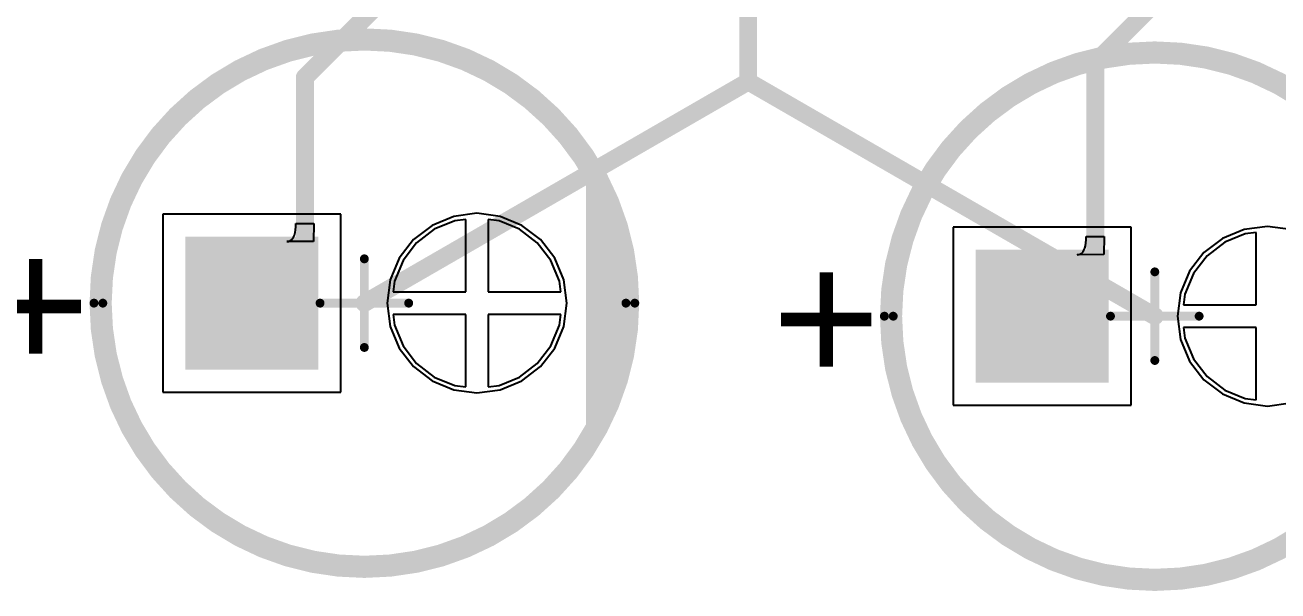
# Model space of a CAD drawing. Header units: inches. Extents: x -0.01 to 3.94, y -0.06 to 4.68.
# Drawn here: x 2.789 to 3.345, y 1.978 to 2.23 of the extents above; entities that cross this region are included whole.
import ezdxf

# ---------------------------------------------------------------- set-up
doc = ezdxf.new("R2010")
doc.units = ezdxf.units.IN
doc.header["$MEASUREMENT"] = 0
for name, color, linetype in [('Bottom Layer', 5, 'Continuous'), ('Bottom Solder', 6, 'Continuous'), ('Int1 -GND)', 16, 'Continuous'), ('Int2 -PWR)', 76, 'Continuous'), ('Multi-Layer', 9, 'Continuous'), ('Pad Holes', 156, 'Continuous'), ('PCBD Notes', 76, 'Continuous'), ('Top 3D Body', 56, 'Continuous'), ('Top Courtyard', 56, 'Continuous'), ('Top Layer', 1, 'Continuous'), ('Top Overlay', 2, 'Continuous'), ('Top Solder', 216, 'Continuous')]:
    doc.layers.add(name, color=color, linetype=linetype)
doc.styles.add('Arial', font='', dxfattribs={"height": 0.2})
doc.styles.get('Arial').set_extended_font_data('Arial')

# ---------------------------------------------------------------- blocks, each defined once
blk = doc.blocks.new('ED49B4F6_595F_4D62_96BB_D7184CAA9B94_571')
at = {"layer": 'Bottom Layer'}
blk.add_hatch(color=5, dxfattribs=at).paths.add_polyline_path([(-0.02244, -0.02756), (-0.07756, -0.02756), (-0.07756, 0.02756), (-0.02244, 0.02756)])
h = blk.add_hatch(color=5, dxfattribs=at)
edge = h.paths.add_edge_path()
edge.add_arc((0.05, 0), 0.02756, 0, 360)
at = {"layer": 'Bottom Solder'}
blk.add_hatch(color=6, dxfattribs=at).paths.add_polyline_path([(-0.02047, -0.02953), (-0.07953, -0.02953), (-0.07953, 0.02953), (-0.02047, 0.02953)])
h = blk.add_hatch(color=6, dxfattribs=at)
edge = h.paths.add_edge_path()
edge.add_arc((0.05, 0), 0.02953, 0, 360)
at = {"layer": 'Int1 -GND)'}
blk.add_hatch(color=7, dxfattribs=at).paths.add_polyline_path([(-0.02244, -0.02756), (-0.07756, -0.02756), (-0.07756, 0.02756), (-0.02244, 0.02756)])
h = blk.add_hatch(color=7, dxfattribs=at)
edge = h.paths.add_edge_path()
edge.add_arc((0.05, 0), 0.02756, 0, 360)
at = {"layer": 'Int2 -PWR)'}
blk.add_hatch(color=7, dxfattribs=at).paths.add_polyline_path([(-0.02244, -0.02756), (-0.07756, -0.02756), (-0.07756, 0.02756), (-0.02244, 0.02756)])
h = blk.add_hatch(color=7, dxfattribs=at)
edge = h.paths.add_edge_path()
edge.add_arc((0.05, 0), 0.02756, 0, 360)
at = {"layer": 'Multi-Layer'}
blk.add_hatch(color=9, dxfattribs=at).paths.add_polyline_path([(-0.02244, -0.02756), (-0.07756, -0.02756), (-0.07756, 0.02756), (-0.02244, 0.02756)])
h = blk.add_hatch(color=9, dxfattribs=at)
edge = h.paths.add_edge_path()
edge.add_arc((0.05, 0), 0.02756, 0, 360)
at = {"layer": 'Pad Holes'}
h = blk.add_hatch(color=7, dxfattribs=at)
edge = h.paths.add_edge_path()
edge.add_arc((-0.05, 0), 0.0175, 0, 360)
h = blk.add_hatch(color=7, dxfattribs=at)
edge = h.paths.add_edge_path()
edge.add_arc((0.05, 0), 0.0175, 0, 360)
at = {"layer": 'Top Layer'}
blk.add_hatch(color=1, dxfattribs=at).paths.add_polyline_path([(-0.02244, -0.02756), (-0.07756, -0.02756), (-0.07756, 0.02756), (-0.02244, 0.02756)])
h = blk.add_hatch(color=1, dxfattribs=at)
edge = h.paths.add_edge_path()
edge.add_arc((0.05, 0), 0.02756, 0, 360)
at = {"layer": 'Top Solder'}
blk.add_hatch(color=216, dxfattribs=at).paths.add_polyline_path([(-0.02047, -0.02953), (-0.07953, -0.02953), (-0.07953, 0.02953), (-0.02047, 0.02953)])
h = blk.add_hatch(color=216, dxfattribs=at)
edge = h.paths.add_edge_path()
edge.add_arc((0.05, 0), 0.02953, 0, 360)
at = {"layer": 'Top 3D Body'}
for points in [[(0.11614, 0, 0.00394, 0.00394, 1), (-0.11614, 0, 0.00394, 0.00394, 1)], [(-0.11713, 0, 0.00197, 0.00197, 1), (-0.11516, 0, 0.00197, 0.00197, 1)], [(0.11516, 0, 0.00197, 0.00197, 1), (0.11713, 0, 0.00197, 0.00197, 1)]]:
    blk.add_lwpolyline(points, format="xyseb", close=True, dxfattribs=at)
at = {"layer": 'Top Courtyard'}
for points in [[(0.12008, 0, 0.00394, 0.00394, 1), (-0.12008, 0, 0.00394, 0.00394, 1)], [(-0.00098, 0.01968, 0.00197, 0.00197, 1), (0.00098, 0.01968, 0.00197, 0.00197, 1)], [(-0.12106, 0, 0.00197, 0.00197, 1), (-0.11909, 0, 0.00197, 0.00197, 1)], [(-0.02067, 0, 0.00197, 0.00197, 1), (-0.0187, 0, 0.00197, 0.00197, 1)], [(0.0187, 0, 0.00197, 0.00197, 1), (0.02067, 0, 0.00197, 0.00197, 1)], [(0.11909, 0, 0.00197, 0.00197, 1), (0.12106, 0, 0.00197, 0.00197, 1)], [(-0.00098, -0.01969, 0.00197, 0.00197, 1), (0.00098, -0.01969, 0.00197, 0.00197, 1)]]:
    blk.add_lwpolyline(points, format="xyseb", close=True, dxfattribs=at)
for points in [[(0, -0.01969, 0.00394, 0.00394, 0), (0, 0.01968, 0.00394, 0.00394, 0)], [(-0.01969, 0, 0.00394, 0.00394, 0), (0.01968, 0, 0.00394, 0.00394, 0)]]:
    blk.add_lwpolyline(points, format="xyseb", dxfattribs=at)
at = {"layer": 'Top Overlay'}
for points in [[(0.11614, 0, 0.00787, 0.00787, 1), (-0.11614, 0, 0.00787, 0.00787, 1)], [(0.10039, 0.05512, 0.00394, 0.00394, 1), (0.10433, 0.05512, 0.00394, 0.00394, 1)], [(0.10433, 0.03937, 0.00394, 0.00394, 1), (0.10827, 0.03937, 0.00394, 0.00394, 1)], [(0.10827, 0.02362, 0.00394, 0.00394, 1), (0.1122, 0.02362, 0.00394, 0.00394, 1)], [(-0.11811, 0, 0.00394, 0.00394, 1), (-0.11417, 0, 0.00394, 0.00394, 1)], [(0.11417, 0, 0.00394, 0.00394, 1), (0.11811, 0, 0.00394, 0.00394, 1)], [(0.10827, -0.02756, 0.00394, 0.00394, 1), (0.1122, -0.02756, 0.00394, 0.00394, 1)], [(0.10039, -0.03937, 0.00394, 0.00394, 1), (0.10433, -0.03937, 0.00394, 0.00394, 1)], [(0.10039, -0.03937, 0.00394, 0.00394, 1), (0.10433, -0.03937, 0.00394, 0.00394, 1)], [(0.10433, -0.03937, 0.00394, 0.00394, 1), (0.10827, -0.03937, 0.00394, 0.00394, 1)], [(0.10039, -0.05512, 0.00394, 0.00394, 1), (0.10433, -0.05512, 0.00394, 0.00394, 1)]]:
    blk.add_lwpolyline(points, format="xyseb", close=True, dxfattribs=at)
for points in [[(0.10236, -0.03937, 0.00787, 0.00787, 0), (0.10236, 0.05512, 0.00787, 0.00787, 0)], [(0.1063, -0.03937, 0.00787, 0.00787, 0), (0.1063, 0.03937, 0.00787, 0.00787, 0)], [(0.11024, -0.02756, 0.00787, 0.00787, 0), (0.11024, 0.02362, 0.00787, 0.00787, 0)], [(0.10236, -0.05512, 0.00787, 0.00787, 0), (0.10236, -0.03937, 0.00787, 0.00787, 0)]]:
    blk.add_lwpolyline(points, format="xyseb", dxfattribs=at)
at = {"layer": 'Top Overlay', "style": 'Arial'}
blk.add_text('+', height=0.05906, dxfattribs=at).set_placement((-0.17, -0.03))
blk = doc.blocks.new('ED49B4F6_595F_4D62_96BB_D7184CAA9B94_573')
at = {"layer": 'Bottom Layer'}
blk.add_hatch(color=5, dxfattribs=at).paths.add_polyline_path([(-0.02244, -0.02756), (-0.07756, -0.02756), (-0.07756, 0.02756), (-0.02244, 0.02756)])
h = blk.add_hatch(color=5, dxfattribs=at)
edge = h.paths.add_edge_path()
edge.add_arc((0.05, 0), 0.02756, 0, 360)
at = {"layer": 'Bottom Solder'}
blk.add_hatch(color=6, dxfattribs=at).paths.add_polyline_path([(-0.02047, -0.02953), (-0.07953, -0.02953), (-0.07953, 0.02953), (-0.02047, 0.02953)])
h = blk.add_hatch(color=6, dxfattribs=at)
edge = h.paths.add_edge_path()
edge.add_arc((0.05, 0), 0.02953, 0, 360)
at = {"layer": 'Int1 -GND)'}
blk.add_hatch(color=7, dxfattribs=at).paths.add_polyline_path([(-0.02244, -0.02756), (-0.07756, -0.02756), (-0.07756, 0.02756), (-0.02244, 0.02756)])
h = blk.add_hatch(color=7, dxfattribs=at)
edge = h.paths.add_edge_path()
edge.add_arc((0.05, 0), 0.02756, 0, 360)
at = {"layer": 'Int2 -PWR)'}
blk.add_hatch(color=7, dxfattribs=at).paths.add_polyline_path([(-0.02244, -0.02756), (-0.07756, -0.02756), (-0.07756, 0.02756), (-0.02244, 0.02756)])
h = blk.add_hatch(color=7, dxfattribs=at)
edge = h.paths.add_edge_path()
edge.add_arc((0.05, 0), 0.02756, 0, 360)
at = {"layer": 'Multi-Layer'}
blk.add_hatch(color=9, dxfattribs=at).paths.add_polyline_path([(-0.02244, -0.02756), (-0.07756, -0.02756), (-0.07756, 0.02756), (-0.02244, 0.02756)])
h = blk.add_hatch(color=9, dxfattribs=at)
edge = h.paths.add_edge_path()
edge.add_arc((0.05, 0), 0.02756, 0, 360)
at = {"layer": 'Pad Holes'}
h = blk.add_hatch(color=7, dxfattribs=at)
edge = h.paths.add_edge_path()
edge.add_arc((-0.05, 0), 0.0175, 0, 360)
h = blk.add_hatch(color=7, dxfattribs=at)
edge = h.paths.add_edge_path()
edge.add_arc((0.05, 0), 0.0175, 0, 360)
at = {"layer": 'Top Layer'}
blk.add_hatch(color=1, dxfattribs=at).paths.add_polyline_path([(-0.02244, -0.02756), (-0.07756, -0.02756), (-0.07756, 0.02756), (-0.02244, 0.02756)])
h = blk.add_hatch(color=1, dxfattribs=at)
edge = h.paths.add_edge_path()
edge.add_arc((0.05, 0), 0.02756, 0, 360)
at = {"layer": 'Top Solder'}
blk.add_hatch(color=216, dxfattribs=at).paths.add_polyline_path([(-0.02047, -0.02953), (-0.07953, -0.02953), (-0.07953, 0.02953), (-0.02047, 0.02953)])
h = blk.add_hatch(color=216, dxfattribs=at)
edge = h.paths.add_edge_path()
edge.add_arc((0.05, 0), 0.02953, 0, 360)
at = {"layer": 'Top 3D Body'}
for points in [[(0.11614, 0, 0.00394, 0.00394, 1), (-0.11614, 0, 0.00394, 0.00394, 1)], [(-0.11713, 0, 0.00197, 0.00197, 1), (-0.11516, 0, 0.00197, 0.00197, 1)], [(0.11516, 0, 0.00197, 0.00197, 1), (0.11713, 0, 0.00197, 0.00197, 1)]]:
    blk.add_lwpolyline(points, format="xyseb", close=True, dxfattribs=at)
at = {"layer": 'Top Courtyard'}
for points in [[(0.12008, 0, 0.00394, 0.00394, 1), (-0.12008, 0, 0.00394, 0.00394, 1)], [(-0.00099, 0.01968, 0.00197, 0.00197, 1), (0.00098, 0.01968, 0.00197, 0.00197, 1)], [(-0.12106, 0, 0.00197, 0.00197, 1), (-0.11909, 0, 0.00197, 0.00197, 1)], [(-0.02067, 0, 0.00197, 0.00197, 1), (-0.0187, 0, 0.00197, 0.00197, 1)], [(0.0187, 0, 0.00197, 0.00197, 1), (0.02067, 0, 0.00197, 0.00197, 1)], [(0.11909, 0, 0.00197, 0.00197, 1), (0.12106, 0, 0.00197, 0.00197, 1)], [(-0.00099, -0.01969, 0.00197, 0.00197, 1), (0.00098, -0.01969, 0.00197, 0.00197, 1)]]:
    blk.add_lwpolyline(points, format="xyseb", close=True, dxfattribs=at)
for points in [[(0, -0.01969, 0.00394, 0.00394, 0), (0, 0.01968, 0.00394, 0.00394, 0)], [(-0.01968, 0, 0.00394, 0.00394, 0), (0.01969, 0, 0.00394, 0.00394, 0)]]:
    blk.add_lwpolyline(points, format="xyseb", dxfattribs=at)
at = {"layer": 'Top Overlay'}
for points in [[(0.11614, 0, 0.00787, 0.00787, 1), (-0.11614, 0, 0.00787, 0.00787, 1)], [(0.10039, 0.05512, 0.00394, 0.00394, 1), (0.10433, 0.05512, 0.00394, 0.00394, 1)], [(0.10433, 0.03937, 0.00394, 0.00394, 1), (0.10827, 0.03937, 0.00394, 0.00394, 1)], [(0.10827, 0.02362, 0.00394, 0.00394, 1), (0.11221, 0.02362, 0.00394, 0.00394, 1)], [(-0.11811, 0, 0.00394, 0.00394, 1), (-0.11417, 0, 0.00394, 0.00394, 1)], [(0.11417, 0, 0.00394, 0.00394, 1), (0.11811, 0, 0.00394, 0.00394, 1)], [(0.10827, -0.02756, 0.00394, 0.00394, 1), (0.11221, -0.02756, 0.00394, 0.00394, 1)], [(0.10039, -0.03937, 0.00394, 0.00394, 1), (0.10433, -0.03937, 0.00394, 0.00394, 1)], [(0.10039, -0.03937, 0.00394, 0.00394, 1), (0.10433, -0.03937, 0.00394, 0.00394, 1)], [(0.10433, -0.03937, 0.00394, 0.00394, 1), (0.10827, -0.03937, 0.00394, 0.00394, 1)], [(0.10039, -0.05512, 0.00394, 0.00394, 1), (0.10433, -0.05512, 0.00394, 0.00394, 1)]]:
    blk.add_lwpolyline(points, format="xyseb", close=True, dxfattribs=at)
for points in [[(0.10236, -0.03937, 0.00787, 0.00787, 0), (0.10236, 0.05512, 0.00787, 0.00787, 0)], [(0.1063, -0.03937, 0.00787, 0.00787, 0), (0.1063, 0.03937, 0.00787, 0.00787, 0)], [(0.11024, -0.02756, 0.00787, 0.00787, 0), (0.11024, 0.02362, 0.00787, 0.00787, 0)], [(0.10236, -0.05512, 0.00787, 0.00787, 0), (0.10236, -0.03937, 0.00787, 0.00787, 0)]]:
    blk.add_lwpolyline(points, format="xyseb", dxfattribs=at)
at = {"layer": 'Top Overlay', "style": 'Arial'}
blk.add_text('+', height=0.05906, dxfattribs=at).set_placement((-0.17, -0.03))

msp = doc.modelspace()

# ---------------------------------------------------------------- linework, layer by layer
at = {"layer": 'Int1 -GND)'}
for p, q in [((2.92932, 2.14586), (2.8502, 2.14586)), ((2.8502, 2.14586), (2.8502, 2.06674)), ((2.92932, 2.06674), (2.92932, 2.14586)), ((2.97995, 2.14289), (2.97082, 2.13911)), ((2.98476, 2.14352), (2.97995, 2.14289)), ((2.98476, 2.1113), (2.98476, 2.14352)), ((2.99956, 2.14289), (2.99476, 2.14352)), ((2.99476, 2.14352), (2.99476, 2.1113)), ((3.0087, 2.13911), (2.99956, 2.14289)), ((2.97082, 2.13911), (2.96297, 2.13309)), ((3.01655, 2.13309), (3.0087, 2.13911)), ((3.2803, 2.14007), (3.20119, 2.14007)), ((3.20119, 2.14007), (3.20119, 2.06095)), ((3.2803, 2.06095), (3.2803, 2.14007)), ((3.33094, 2.1371), (3.3218, 2.13332)), ((3.33575, 2.13773), (3.33094, 2.1371)), ((3.33575, 2.10551), (3.33575, 2.13773)), ((2.96297, 2.13309), (2.95695, 2.12524)), ((3.02257, 2.12524), (3.01655, 2.13309)), ((3.3218, 2.13332), (3.31396, 2.1273)), ((3.31396, 2.1273), (3.30794, 2.11945)), ((2.95695, 2.12524), (2.95317, 2.11611)), ((3.02635, 2.11611), (3.02257, 2.12524)), ((2.95317, 2.11611), (2.95253, 2.1113)), ((3.02698, 2.1113), (3.02635, 2.11611)), ((3.30794, 2.11945), (3.30415, 2.11031)), ((2.95253, 2.1113), (2.98476, 2.1113)), ((2.99476, 2.1113), (3.02698, 2.1113)), ((3.30415, 2.11031), (3.30352, 2.10551)), ((3.30352, 2.10551), (3.33575, 2.10551)), ((2.98476, 2.1013), (2.95253, 2.1013)), ((2.95253, 2.1013), (2.95317, 2.0965)), ((2.98476, 2.06908), (2.98476, 2.1013)), ((3.02698, 2.1013), (2.99476, 2.1013)), ((2.99476, 2.1013), (2.99476, 2.06908)), ((3.02635, 2.0965), (3.02698, 2.1013)), ((2.95317, 2.0965), (2.95695, 2.08736)), ((3.02257, 2.08736), (3.02635, 2.0965)), ((3.33575, 2.09551), (3.30352, 2.09551)), ((3.30352, 2.09551), (3.30415, 2.0907)), ((3.33575, 2.06328), (3.33575, 2.09551)), ((2.95695, 2.08736), (2.96297, 2.07951)), ((3.01655, 2.07951), (3.02257, 2.08736)), ((3.30415, 2.0907), (3.30794, 2.08157)), ((3.30794, 2.08157), (3.31396, 2.07372)), ((2.96297, 2.07951), (2.97082, 2.07349)), ((3.0087, 2.07349), (3.01655, 2.07951)), ((2.97082, 2.07349), (2.97995, 2.06971)), ((2.97995, 2.06971), (2.98476, 2.06908)), ((2.99476, 2.06908), (2.99956, 2.06971)), ((2.99956, 2.06971), (3.0087, 2.07349)), ((3.31396, 2.07372), (3.3218, 2.0677)), ((2.8502, 2.06674), (2.92932, 2.06674)), ((3.3218, 2.0677), (3.33094, 2.06392)), ((3.20119, 2.06095), (3.2803, 2.06095)), ((3.33094, 2.06392), (3.33575, 2.06328))]:
    msp.add_line(p, q, dxfattribs=at)
at = {"layer": 'Int2 -PWR)'}
for p, q in [((2.92932, 2.14586), (2.8502, 2.14586)), ((2.8502, 2.14586), (2.8502, 2.06674)), ((2.92932, 2.06674), (2.92932, 2.14586)), ((2.97943, 2.14484), (2.96981, 2.14085)), ((2.98976, 2.1462), (2.97943, 2.14484)), ((3.00008, 2.14484), (2.98976, 2.1462)), ((3.00971, 2.14085), (3.00008, 2.14484)), ((2.96981, 2.14085), (2.96154, 2.13451)), ((3.01797, 2.13451), (3.00971, 2.14085)), ((3.2803, 2.14007), (3.20119, 2.14007)), ((3.20119, 2.14007), (3.20119, 2.06095)), ((3.2803, 2.06095), (3.2803, 2.14007)), ((3.33042, 2.13905), (3.3208, 2.13506)), ((3.34075, 2.14041), (3.33042, 2.13905)), ((3.35107, 2.13905), (3.34075, 2.14041)), ((2.96154, 2.13451), (2.9552, 2.12625)), ((3.02431, 2.12625), (3.01797, 2.13451)), ((3.3208, 2.13506), (3.31253, 2.12872)), ((2.9552, 2.12625), (2.95122, 2.11663)), ((3.0283, 2.11663), (3.02431, 2.12625)), ((3.31253, 2.12872), (3.30619, 2.12046)), ((3.30619, 2.12046), (3.30221, 2.11084)), ((2.95122, 2.11663), (2.94986, 2.1063)), ((3.02966, 2.1063), (3.0283, 2.11663)), ((3.30221, 2.11084), (3.30085, 2.10051)), ((2.94986, 2.1063), (2.95122, 2.09597)), ((3.0283, 2.09597), (3.02966, 2.1063)), ((3.30085, 2.10051), (3.30221, 2.09018)), ((2.95122, 2.09597), (2.9552, 2.08635)), ((3.02431, 2.08635), (3.0283, 2.09597)), ((2.9552, 2.08635), (2.96154, 2.07809)), ((3.01797, 2.07809), (3.02431, 2.08635)), ((3.30221, 2.09018), (3.30619, 2.08056)), ((2.96154, 2.07809), (2.96981, 2.07175)), ((3.00971, 2.07175), (3.01797, 2.07809)), ((3.30619, 2.08056), (3.31253, 2.07229)), ((2.96981, 2.07175), (2.97943, 2.06776)), ((3.00008, 2.06776), (3.00971, 2.07175)), ((3.31253, 2.07229), (3.3208, 2.06595)), ((2.8502, 2.06674), (2.92932, 2.06674)), ((2.97943, 2.06776), (2.98976, 2.0664)), ((2.98976, 2.0664), (3.00008, 2.06776)), ((3.3208, 2.06595), (3.33042, 2.06197)), ((3.20119, 2.06095), (3.2803, 2.06095)), ((3.33042, 2.06197), (3.34075, 2.06061)), ((3.34075, 2.06061), (3.35107, 2.06197))]:
    msp.add_line(p, q, dxfattribs=at)
at = {"layer": 'PCBD Notes'}
for points in [[(3.11024, 2.20472, 0.00787, 0.00787, 0), (3.11024, 2.40157, 0.00787, 0.00787, 0)], [(2.93976, 2.1063, 0.00787, 0.00787, 0), (3.11024, 2.20472, 0.00787, 0.00787, 0)], [(3.11024, 2.20472, 0.00787, 0.00787, 0), (3.29075, 2.10051, 0.00787, 0.00787, 0)]]:
    msp.add_lwpolyline(points, format="xyseb", dxfattribs=at)
for points in [[(3.10827, 2.20472, 0.00394, 0.00394, 1), (3.1122, 2.20472, 0.00394, 0.00394, 1)], [(3.10827, 2.20472, 0.00394, 0.00394, 1), (3.1122, 2.20472, 0.00394, 0.00394, 1)], [(3.10827, 2.20472, 0.00394, 0.00394, 1), (3.1122, 2.20472, 0.00394, 0.00394, 1)], [(2.93779, 2.1063, 0.00394, 0.00394, 1), (2.94173, 2.1063, 0.00394, 0.00394, 1)], [(3.28878, 2.10051, 0.00394, 0.00394, 1), (3.29271, 2.10051, 0.00394, 0.00394, 1)]]:
    msp.add_lwpolyline(points, format="xyseb", close=True, dxfattribs=at)
at = {"layer": 'Top Layer'}
for p, q in [((2.90832, 2.13567), (2.90868, 2.13656)), ((2.90868, 2.13656), (2.90896, 2.13761)), ((2.90896, 2.13761), (2.90916, 2.13883)), ((2.90916, 2.13883), (2.90928, 2.1402)), ((2.90928, 2.1402), (2.90932, 2.14174)), ((2.90932, 2.14174), (2.91732, 2.14174)), ((2.91732, 2.14174), (2.9172, 2.13374)), ((2.9172, 2.13374), (2.90532, 2.13362)), ((2.90532, 2.13362), (2.90608, 2.13371)), ((2.90608, 2.13371), (2.90676, 2.13396)), ((2.90676, 2.13396), (2.90736, 2.13437)), ((2.90736, 2.13437), (2.90788, 2.13494)), ((2.90788, 2.13494), (2.90832, 2.13567)), ((3.25967, 2.13077), (3.25995, 2.13182)), ((3.25995, 2.13182), (3.26015, 2.13304)), ((3.26015, 2.13304), (3.26026, 2.13441)), ((3.26026, 2.13441), (3.2603, 2.13595)), ((3.2603, 2.13595), (3.2683, 2.13595)), ((3.2683, 2.13595), (3.26818, 2.12795)), ((3.26818, 2.12795), (3.2563, 2.12783)), ((3.2563, 2.12783), (3.25706, 2.12792)), ((3.25706, 2.12792), (3.25774, 2.12816)), ((3.25774, 2.12816), (3.25834, 2.12857)), ((3.25834, 2.12857), (3.25887, 2.12915)), ((3.25887, 2.12915), (3.2593, 2.12988)), ((3.2593, 2.12988), (3.25967, 2.13077))]:
    msp.add_line(p, q, dxfattribs=at)
for points in [[(2.91332, 2.20655, 0.008, 0.008, 0), (2.96661, 2.25984, 0.008, 0.008, 0)], [(3.2643, 2.21313, 0.008, 0.008, 0), (3.31102, 2.25984, 0.008, 0.008, 0)], [(3.2643, 2.12407, 0.008, 0.008, 0), (3.2643, 2.21313, 0.008, 0.008, 0)], [(2.91332, 2.12986, 0.008, 0.008, 0), (2.91332, 2.20655, 0.008, 0.008, 0)], [(2.88976, 2.1063, 0.008, 0.008, 0), (2.91332, 2.12986, 0.008, 0.008, 0)], [(3.24075, 2.10051, 0.008, 0.008, 0), (3.2643, 2.12407, 0.008, 0.008, 0)]]:
    msp.add_lwpolyline(points, format="xyseb", dxfattribs=at)
for points in [[(3.26231, 2.21313, 0.004, 0.004, 1), (3.26631, 2.21313, 0.004, 0.004, 1)], [(3.26231, 2.21313, 0.004, 0.004, 1), (3.26631, 2.21313, 0.004, 0.004, 1)], [(2.91132, 2.20655, 0.004, 0.004, 1), (2.91532, 2.20655, 0.004, 0.004, 1)], [(2.91132, 2.20655, 0.004, 0.004, 1), (2.91532, 2.20655, 0.004, 0.004, 1)], [(2.91132, 2.12986, 0.004, 0.004, 1), (2.91532, 2.12986, 0.004, 0.004, 1)], [(2.91132, 2.12986, 0.004, 0.004, 1), (2.91532, 2.12986, 0.004, 0.004, 1)], [(3.26231, 2.12407, 0.004, 0.004, 1), (3.26631, 2.12407, 0.004, 0.004, 1)], [(3.26231, 2.12407, 0.004, 0.004, 1), (3.26631, 2.12407, 0.004, 0.004, 1)], [(2.88776, 2.1063, 0.004, 0.004, 1), (2.89176, 2.1063, 0.004, 0.004, 1)], [(3.23875, 2.10051, 0.004, 0.004, 1), (3.24275, 2.10051, 0.004, 0.004, 1)]]:
    msp.add_lwpolyline(points, format="xyseb", close=True, dxfattribs=at)

# ---------------------------------------------------------------- block references
at = {"rotation": 360}
for name, p in [('ED49B4F6_595F_4D62_96BB_D7184CAA9B94_573', (2.93976, 2.1063)), ('ED49B4F6_595F_4D62_96BB_D7184CAA9B94_571', (3.29075, 2.10051))]:
    msp.add_blockref(name, p, dxfattribs=at)

doc.saveas('drawing.dxf')
